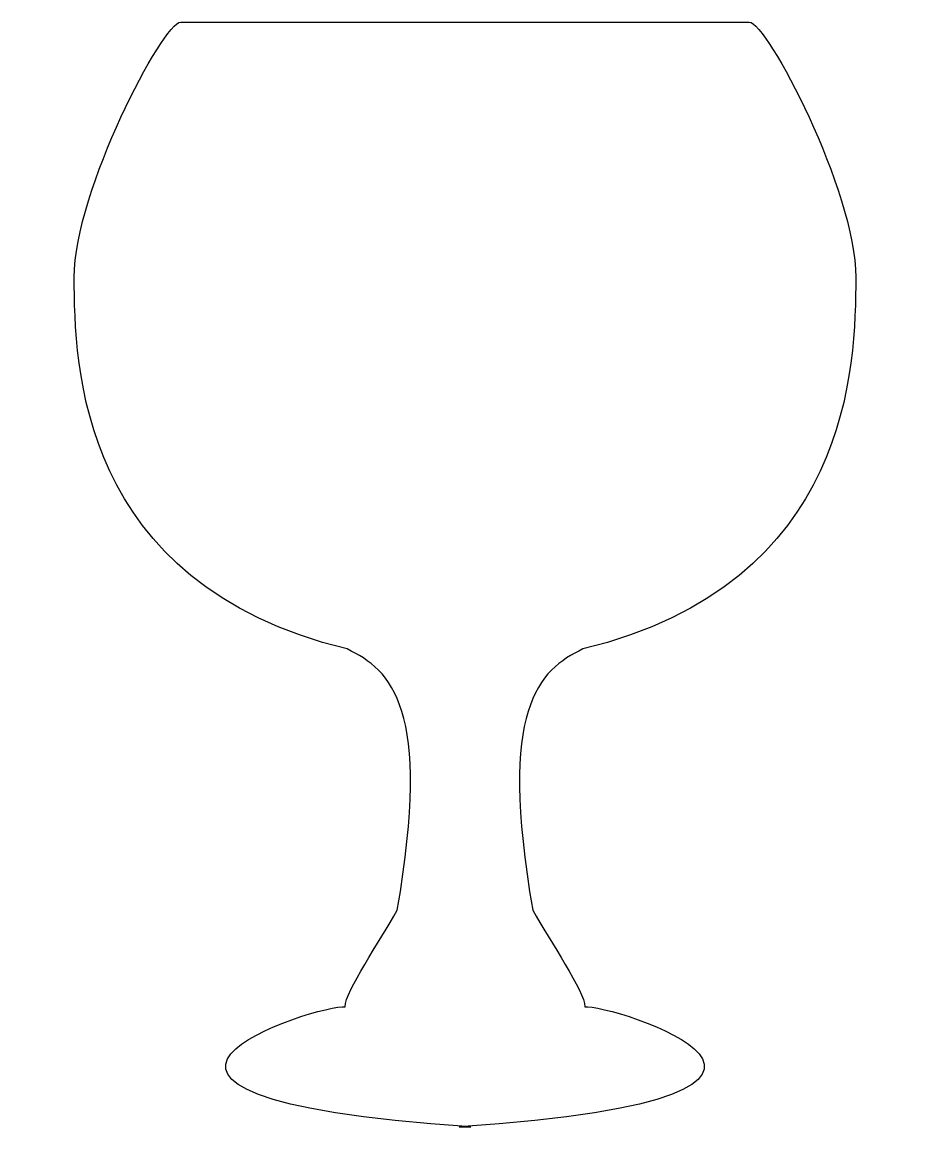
# Model space of a CAD drawing. Header units: centimetres. Extents: x -6.1 to 6.1, y -7.6 to 7.6.
import ezdxf

# ---------------------------------------------------------------- set-up
doc = ezdxf.new("R2010")
doc.units = ezdxf.units.CM
doc.header["$MEASUREMENT"] = 0
doc.layers.add('Camada 1', color=7, linetype='Continuous')

msp = doc.modelspace()

# ---------------------------------------------------------------- linework, layer by layer
at = {"layer": 'Camada 1'}
msp.add_open_spline([(-0.07938, -7.55385), (6.05895, -7.13052), (1.95791, -5.86052), (1.64041, -5.91343), (1.64041, -5.91343), (1.64041, -5.70176), (1.16416, -5.01385), (0.92603, -4.59051), (0.92603, -4.59051), (0.44978, -1.81239), (1.00541, -1.30968), (1.61395, -1.01864), (1.61395, -1.01864), (5.29166, -0.11906), (5.34457, 2.87073), (5.34457, 4.06136), (5.34457, 4.06136), (5.34457, 5.25199), (4.1275, 7.55385), (3.88938, 7.55385), (3.88938, 7.55385), (3.88938, 7.55385), (0, 7.55385), (0, 7.55385), (0, 7.55385), (0, 7.55385), (-3.88937, 7.55385), (-3.88937, 7.55385), (-3.88937, 7.55385), (-4.1275, 7.55385), (-5.34458, 5.25198), (-5.34458, 4.06135), (-5.34458, 4.06135), (-5.34458, 2.87072), (-5.29166, -0.11907), (-1.61396, -1.01865), (-1.61396, -1.01865), (-1.00542, -1.30969), (-0.44979, -1.8124), (-0.92604, -4.59052), (-0.92604, -4.59052), (-1.16417, -5.01385), (-1.64042, -5.70177), (-1.64042, -5.91344), (-1.64042, -5.91344), (-1.95792, -5.86052), (-6.05896, -7.13052), (0.07937, -7.55386), (0.07937, -7.55386), (0.07937, -7.55386), (-0.07938, -7.55385), (-0.07938, -7.55385)], degree=3, knots=[0, 0, 0, 0, 0.07142857, 0.07142857, 0.07142857, 0.07142857, 0.14285714, 0.14285714, 0.14285714, 0.14285714, 0.21428571, 0.21428571, 0.21428571, 0.21428571, 0.28571429, 0.28571429, 0.28571429, 0.28571429, 0.35714286, 0.35714286, 0.35714286, 0.35714286, 0.42857143, 0.42857143, 0.42857143, 0.42857143, 0.5, 0.5, 0.5, 0.5, 0.57142857, 0.57142857, 0.57142857, 0.57142857, 0.64285714, 0.64285714, 0.64285714, 0.64285714, 0.71428571, 0.71428571, 0.71428571, 0.71428571, 0.78571429, 0.78571429, 0.78571429, 0.78571429, 0.85714286, 0.85714286, 0.85714286, 0.85714286, 1, 1, 1, 1], dxfattribs=at)

doc.saveas('drawing.dxf')
